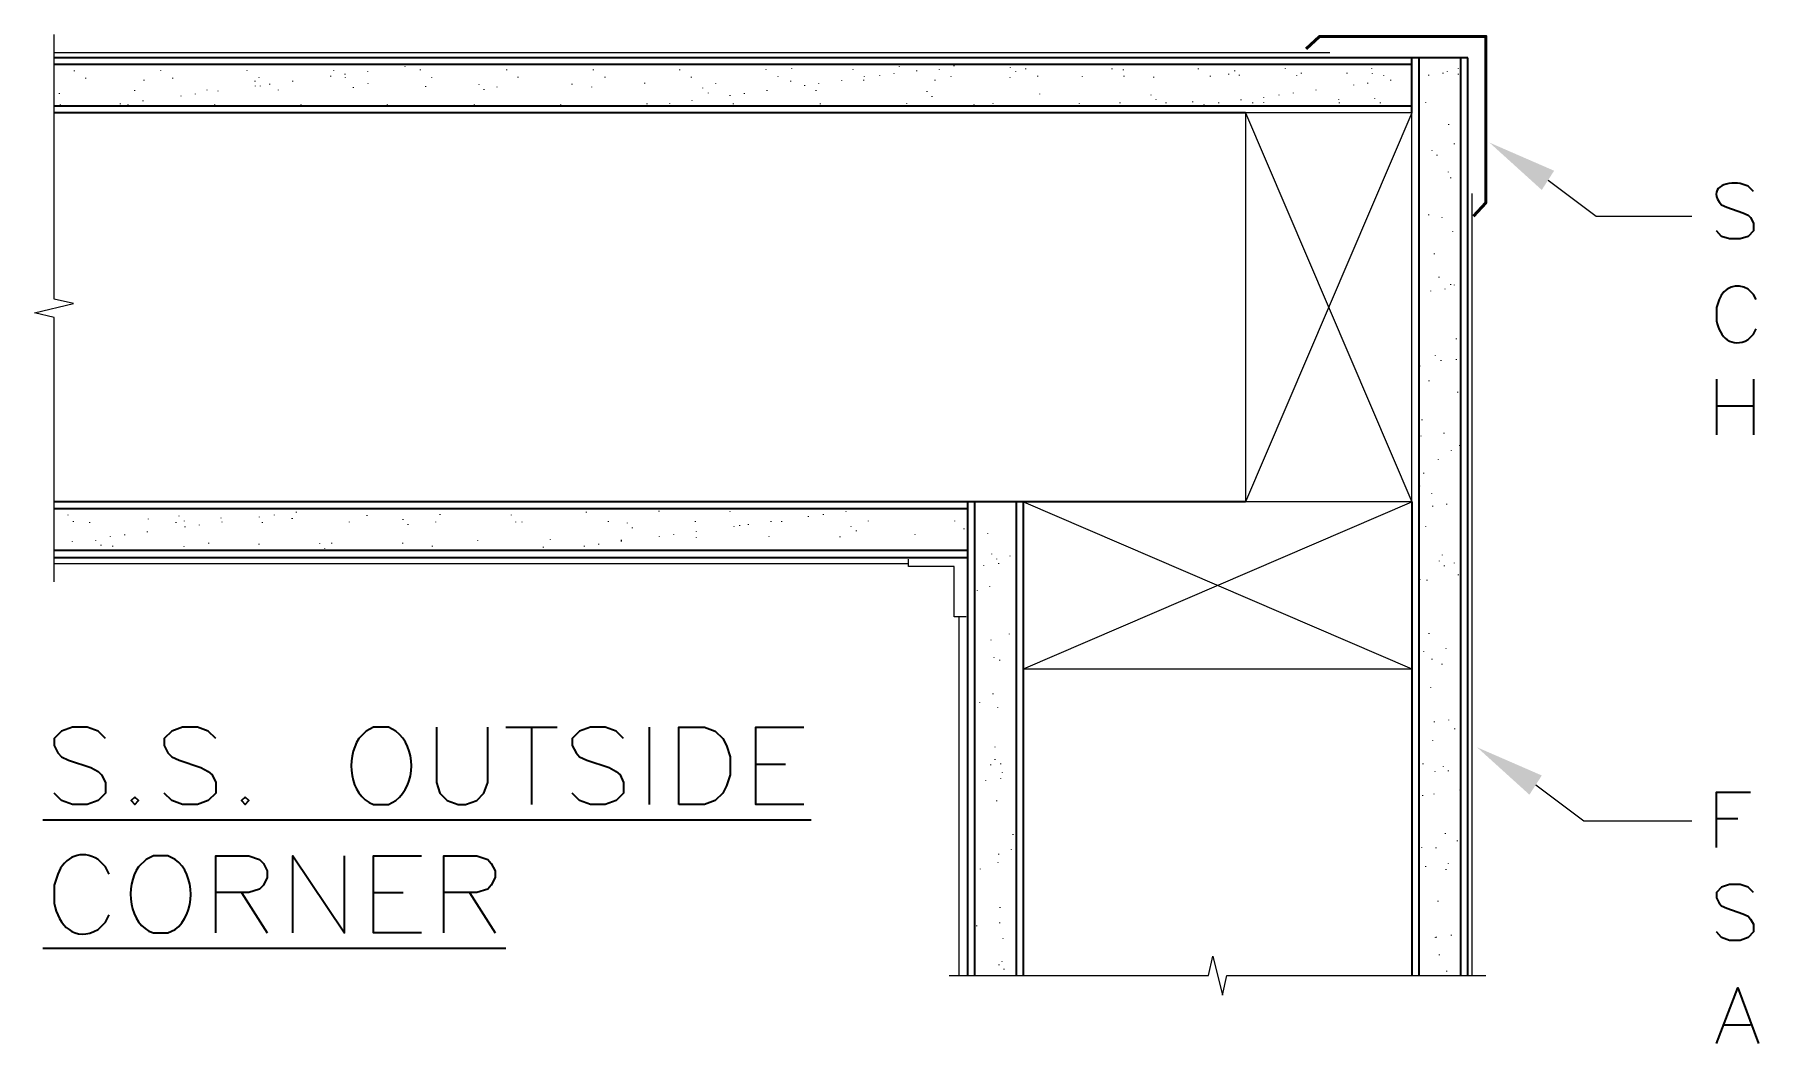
# Model space of a CAD drawing. Header units: inches. Extents: x 5 to 516, y -193 to 129.
# Drawn here: x 211.55 to 223.19, y -46.09 to -39.27 of the extents above; entities that cross this region are included whole.
import ezdxf

# ---------------------------------------------------------------- set-up
doc = ezdxf.new("R2010")
doc.units = ezdxf.units.IN
doc.header["$MEASUREMENT"] = 0
doc.layers.add('PDF3_Geometry', color=7, linetype='Continuous')
doc.layers.add('PDF3_Solid Fills', color=7, linetype='Continuous')

msp = doc.modelspace()

# ---------------------------------------------------------------- linework, layer by layer
at = {"layer": 'PDF3_Geometry', "lineweight": 15}
for points in [[(211.6850591, -42.9694295), (211.6850591, -41.1828774), (211.5517343, -41.1528793), (211.8150508, -41.0895501), (211.6850591, -41.0595519), (211.6850591, -39.2729998)], [(220.2978357, -39.3963283), (211.6850549, -39.3963283)], [(211.8217149, -39.5196521), (211.8217149, -39.5163189)], [(211.8983769, -39.5696502), (211.8983769, -39.5663171)], [(211.9750389, -39.4796563), (211.9750389, -39.4763231)], [(212.4050108, -39.5163157), (212.4050108, -39.5129826)], [(212.455009, -39.4796563), (212.455009, -39.4763231)], [(212.4850092, -39.5696502), (212.4850092, -39.5663171)], [(212.9883067, -39.5163157), (212.9883067, -39.5129826)], [(213.0683051, -39.5663138), (213.0683051, -39.5629807)], [(213.5516048, -39.5563115), (213.5516048, -39.5529784)], [(213.5716027, -39.5163157), (213.5716027, -39.5129826)], [(213.6482647, -39.5429796), (213.6482647, -39.5396464)], [(213.6516011, -39.5663138), (213.6516011, -39.5629807)], [(213.8015887, -39.5229817), (213.8015887, -39.5196485)], [(214.0549091, -39.4896518), (214.0549091, -39.4863187)], [(214.151569, -39.4763199), (214.151569, -39.4729868)], [(214.158235, -39.5129861), (214.158235, -39.509653)], [(214.234897, -39.5663138), (214.234897, -39.5629807)], [(214.7415309, -39.5129861), (214.7415309, -39.509653)], [(214.8181929, -39.5629843), (214.8181929, -39.5596511)], [(215.1515049, -39.4796563), (215.1515049, -39.4763231)], [(215.3248269, -39.5129861), (215.3248269, -39.509653)], [(215.4048185, -39.5629843), (215.4048185, -39.5596511)], [(215.9081228, -39.5129861), (215.9081228, -39.509653)], [(215.9881144, -39.5629843), (215.9881144, -39.5596511)], [(216.4914187, -39.5096497), (216.4914187, -39.5063166)], [(216.5714103, -39.5596479), (216.5714103, -39.5563148)], [(216.6647407, -39.5029838), (216.6647407, -39.4996506)], [(217.0780443, -39.5096497), (217.0780443, -39.5063166)], [(217.1547063, -39.5596479), (217.1547063, -39.5563148)], [(217.2580322, -39.5529819), (217.2580322, -39.5496488)], [(217.3546921, -39.53965), (217.3546921, -39.5363169)], [(217.3913583, -39.4896518), (217.3913583, -39.4863187)], [(217.5080161, -39.5196521), (217.5080161, -39.5163189)], [(217.6613402, -39.5096497), (217.6613402, -39.5063166)], [(217.7413386, -39.5596479), (217.7413386, -39.5563148)], [(217.7613365, -39.4863222), (217.7613365, -39.4829891)], [(218.1379806, -39.5663138), (218.1379806, -39.5629807)], [(218.1413102, -39.4963178), (218.1413102, -39.4929847)], [(218.1779765, -39.526318), (218.1779765, -39.5229849)], [(218.2446361, -39.5063201), (218.2446361, -39.502987)], [(218.3246345, -39.5563115), (218.3246345, -39.5529784)], [(218.6279462, -39.5596479), (218.6279462, -39.5563148)], [(218.8279321, -39.5063201), (218.8279321, -39.502987)], [(218.9045941, -39.5129861), (218.9045941, -39.509653)], [(218.9079305, -39.5563115), (218.9079305, -39.5529784)], [(219.1079163, -39.5629843), (219.1079163, -39.5596511)], [(219.411228, -39.5063201), (219.411228, -39.502987)], [(219.4912264, -39.5563115), (219.4912264, -39.5529784)], [(219.6145502, -39.5429796), (219.6145502, -39.5396464)], [(219.654546, -39.5196521), (219.654546, -39.5163189)], [(219.6878758, -39.5496523), (219.6878758, -39.5463192)], [(219.9978603, -39.5029838), (219.9978603, -39.4996506)], [(220.0745223, -39.5529819), (220.0745223, -39.5496488)], [(220.1045158, -39.5363204), (220.1045158, -39.5329873)], [(220.4145003, -39.5363204), (220.4145003, -39.5329873)], [(220.5811563, -39.5029838), (220.5811563, -39.4996506)], [(220.5844858, -39.53965), (220.5844858, -39.5363169)], [(220.6611479, -39.5529819), (220.6611479, -39.5496488)], [(220.9644596, -39.5496523), (220.9644596, -39.5463192)], [(221.0611263, -39.5363204), (221.0611263, -39.5329873)], [(221.0911198, -39.5229817), (221.0911198, -39.5196485)], [(221.1644522, -39.5029838), (221.1644522, -39.4996506)], [(221.1644522, -39.5429796), (221.1644522, -39.5396464)], [(211.7217253, -39.6729761), (211.7217253, -39.669643)], [(212.2283593, -39.6529782), (212.2283593, -39.6496451)], [(212.2916893, -39.5829822), (212.2916893, -39.579649)], [(212.5416733, -39.6896376), (212.5416733, -39.6863045)], [(212.6383332, -39.6763057), (212.6383332, -39.6729726)], [(212.7183249, -39.6496418), (212.7183249, -39.6463087)], [(212.7916573, -39.6563078), (212.7916573, -39.6529747)], [(213.0416413, -39.5896481), (213.0416413, -39.586315)], [(213.0449709, -39.622978), (213.0449709, -39.6196448)], [(213.0783007, -39.622978), (213.0783007, -39.6196448)], [(213.1416308, -39.609646), (213.1416308, -39.6063129)], [(213.1982949, -39.6496418), (213.1982949, -39.6463087)], [(213.2949548, -39.5896481), (213.2949548, -39.586315)], [(213.7049288, -39.6329803), (213.7049288, -39.6296472)], [(213.8049251, -39.6063097), (213.8049251, -39.6029765)], [(214.1949012, -39.6263076), (214.1949012, -39.6229744)], [(214.554877, -39.6129756), (214.554877, -39.6096425)], [(214.5882069, -39.6463122), (214.5882069, -39.6429791)], [(214.6748645, -39.6296439), (214.6748645, -39.6263108)], [(215.1814984, -39.609646), (215.1814984, -39.6063129)], [(215.3148245, -39.6296439), (215.3148245, -39.6263108)], [(215.6714708, -39.6029801), (215.6714708, -39.5996469)], [(216.0647764, -39.6363099), (216.0647764, -39.6329768)], [(216.1014426, -39.6696397), (216.1014426, -39.6663066)], [(216.1514408, -39.6063097), (216.1514408, -39.6029765)], [(216.2481007, -39.6863081), (216.2481007, -39.6829749)], [(216.3447607, -39.6729761), (216.3447607, -39.669643)], [(216.4980847, -39.6529782), (216.4980847, -39.6496451)], [(216.6580747, -39.5896481), (216.6580747, -39.586315)], [(216.7513983, -39.6196484), (216.7513983, -39.6163153)], [(216.8280603, -39.6529782), (216.8280603, -39.6496451)], [(216.8480582, -39.6063097), (216.8480582, -39.6029765)], [(217.0013822, -39.5863117), (217.0013822, -39.5829786)], [(217.1513767, -39.5829822), (217.1513767, -39.579649)], [(217.5780122, -39.6596442), (217.5780122, -39.6563111)], [(217.6113488, -39.692974), (217.6113488, -39.6896409)], [(217.6313399, -39.5829822), (217.6313399, -39.579649)], [(218.3379665, -39.6763057), (218.3379665, -39.6729726)], [(219.091248, -39.6829717), (219.091248, -39.6796386)], [(219.9545281, -39.6829717), (219.9545281, -39.6796386)], [(220.0511881, -39.6696397), (220.0511881, -39.6663066)], [(220.2045121, -39.6496418), (220.2045121, -39.6463087)], [(220.4578325, -39.616312), (220.4578325, -39.6129789)], [(220.5544924, -39.6029801), (220.5544924, -39.5996469)], [(220.7078164, -39.5829822), (220.7078164, -39.579649)], [(211.7283913, -39.7496381), (211.7283913, -39.746305)], [(212.0350326, -39.7563041), (212.0350326, -39.752971)], [(212.1316926, -39.7429722), (212.1316926, -39.739639)], [(212.1850271, -39.7496381), (212.1850271, -39.746305)], [(212.2850166, -39.7229675), (212.2850166, -39.7196344)], [(212.4783432, -39.7563041), (212.4783432, -39.752971)], [(212.768323, -39.7496381), (212.768323, -39.746305)], [(213.3516189, -39.7496381), (213.3516189, -39.746305)], [(213.9349149, -39.7463018), (213.9349149, -39.7429686)], [(214.5215404, -39.7463018), (214.5215404, -39.7429686)], [(215.1048364, -39.7463018), (215.1048364, -39.7429686)], [(215.6881323, -39.7429722), (215.6881323, -39.739639)], [(215.7414668, -39.7529677), (215.7414668, -39.7496346)], [(215.8414563, -39.7396358), (215.8414563, -39.7363027)], [(215.9914508, -39.7196379), (215.9914508, -39.7163048)], [(216.2714282, -39.7429722), (216.2714282, -39.739639)], [(216.8580605, -39.7429722), (216.8580605, -39.739639)], [(217.4413565, -39.7396358), (217.4413565, -39.7363027)], [(217.8946626, -39.7496381), (217.8946626, -39.746305)], [(218.0246524, -39.7396358), (218.0246524, -39.7363027)], [(218.3746327, -39.7529677), (218.3746327, -39.7496346)], [(218.6079483, -39.7396358), (218.6079483, -39.7363027)], [(218.8812598, -39.7363062), (218.8812598, -39.7329731)], [(219.1245846, -39.7129719), (219.1245846, -39.7096388)], [(219.1912443, -39.7363062), (219.1912443, -39.7329731)], [(219.3712322, -39.7296402), (219.3712322, -39.7263071)], [(219.4478942, -39.7496381), (219.4478942, -39.746305)], [(219.5478837, -39.7363062), (219.5478837, -39.7329731)], [(219.6978782, -39.7163083), (219.6978782, -39.7129752)], [(219.7778766, -39.7363062), (219.7778766, -39.7329731)], [(219.8512022, -39.69964), (219.8512022, -39.6963069)], [(219.8512022, -39.7329698), (219.8512022, -39.7296367)], [(220.3578361, -39.7129719), (220.3578361, -39.7096388)], [(220.3611725, -39.7363062), (220.3611725, -39.7329731)], [(220.6011542, -39.706306), (220.6011542, -39.7029728)], [(220.6378204, -39.7363062), (220.6378204, -39.7329731)], [(220.8478018, -39.706306), (220.8478018, -39.7029728)], [(220.9444685, -39.7329698), (220.9444685, -39.7296367)], [(221.1011221, -39.8829643), (221.1011221, -39.8796312)], [(221.1377883, -40.012954), (221.1377883, -40.0096209)], [(220.9877939, -40.0596158), (220.9877939, -40.0562827)], [(221.0211237, -40.0896161), (221.0211237, -40.0862829)], [(221.0977857, -40.2029443), (221.0977857, -40.1996112)], [(221.114454, -40.2429401), (221.114454, -40.239607)], [(221.7710756, -40.2562721), (222.0943882, -40.4995898), (222.7410134, -40.4995898)], [(221.2544461, -40.346266), (221.2544461, -45.6259276)], [(220.9644596, -40.4929241), (220.9644596, -40.489591)], [(220.9011363, -40.5295835), (220.9011363, -40.5262504)], [(221.0544603, -40.5095856), (221.0544603, -40.5062525)], [(221.127786, -40.6062455), (221.127786, -40.6029124)], [(221.0044622, -40.75624), (221.0044622, -40.7529069)], [(221.0344556, -40.9128936), (221.0344556, -40.9095605)], [(221.114454, -40.9628918), (221.114454, -40.9595587)], [(221.1377883, -40.9662282), (221.1377883, -40.962895)], [(220.9777983, -41.006224), (220.9777983, -41.0028908)], [(221.0744582, -40.992892), (221.0744582, -40.9895589)], [(221.1511203, -41.3295336), (221.1511203, -41.3262005)], [(220.9078022, -41.5128579), (220.9078022, -41.5095248)], [(221.0111281, -41.4428618), (221.0111281, -41.4395287)], [(221.0477876, -41.4761917), (221.0477876, -41.4728585)], [(221.1511203, -41.4695257), (221.1511203, -41.4661926)], [(220.967796, -41.6128474), (220.967796, -41.6095143)], [(221.1611158, -41.6895094), (221.1611158, -41.6861763)], [(220.9211342, -41.8761633), (220.9211342, -41.8728302)], [(220.9144682, -41.986162), (220.9144682, -41.9828288)], [(221.0677923, -41.966164), (221.0677923, -41.9628309)], [(221.1177836, -42.0828219), (221.1177836, -42.0794888)], [(221.1744477, -42.049492), (221.1744477, -42.0461589)], [(220.9311297, -42.2361459), (220.9311297, -42.2328128)], [(221.031126, -42.1428156), (221.031126, -42.1394825)], [(220.9044659, -42.3228035), (220.9044659, -42.3194704)], [(216.7547346, -42.4794639), (216.7547346, -42.4761308)], [(220.9844643, -42.3728017), (220.9844643, -42.3694685)], [(220.9911302, -42.4594592), (220.9911302, -42.4561261)], [(221.0877902, -42.4461273), (221.0877902, -42.4427942)], [(211.7783895, -42.5194597), (211.7783895, -42.5161266)], [(211.8150489, -42.5627919), (211.8150489, -42.5594588)], [(211.9250408, -42.5694579), (211.9250408, -42.5661248)], [(212.3216828, -42.5461236), (212.3216828, -42.5427905)], [(212.5083367, -42.5694579), (212.5083367, -42.5661248)], [(212.5283414, -42.5261257), (212.5283414, -42.5227926)], [(212.5650008, -42.5594555), (212.5650008, -42.5561224)], [(212.5683372, -42.5994514), (212.5683372, -42.5961182)], [(212.6649971, -42.5861194), (212.6649971, -42.5827863)], [(212.8116552, -42.5394576), (212.8116552, -42.5361245)], [(212.8183212, -42.5661215), (212.8183212, -42.5627884)], [(213.0716347, -42.5327917), (213.0716347, -42.5294586)], [(213.0916326, -42.5694579), (213.0916326, -42.5661248)], [(213.171631, -42.5194597), (213.171631, -42.5161266)], [(213.3216187, -42.4994618), (213.3216187, -42.4961287)], [(213.6782649, -42.5661215), (213.6782649, -42.5627884)], [(213.7982524, -42.5227893), (213.7982524, -42.5194562)], [(214.0415772, -42.54946), (214.0415772, -42.5461269)], [(214.074907, -42.5827898), (214.074907, -42.5794567)], [(214.2615609, -42.5661215), (214.2615609, -42.5627884)], [(214.2915611, -42.5161234), (214.2915611, -42.5127902)], [(214.7715244, -42.5194597), (214.7715244, -42.5161266)], [(214.8015246, -42.5661215), (214.8015246, -42.5627884)], [(214.8448568, -42.5661215), (214.8448568, -42.5627884)], [(215.2781651, -42.4994618), (215.2781651, -42.4961287)], [(215.4281528, -42.5627919), (215.4281528, -42.5594588)], [(215.5548129, -42.5727875), (215.5548129, -42.5694544)], [(215.7681307, -42.4927959), (215.7681307, -42.4894627)], [(216.0147783, -42.5627919), (216.0147783, -42.5594588)], [(216.2481007, -42.4961255), (216.2481007, -42.4927923)], [(216.2747646, -42.5961218), (216.2747646, -42.5927886)], [(216.3147604, -42.5894558), (216.3147604, -42.5861227)], [(216.3714245, -42.5827898), (216.3714245, -42.5794567)], [(216.5247486, -42.5627919), (216.5247486, -42.5594588)], [(216.5980742, -42.5627919), (216.5980742, -42.5594588)], [(216.7780689, -42.5294553), (216.7780689, -42.5261222)], [(216.8780584, -42.5161234), (216.8780584, -42.5127902)], [(217.0313825, -42.4961255), (217.0313825, -42.4927923)], [(217.0647123, -42.5961218), (217.0647123, -42.5927886)], [(217.1813702, -42.5594555), (217.1813702, -42.5561224)], [(217.7646661, -42.5594555), (217.7646661, -42.5561224)], [(220.9444685, -42.5961218), (220.9444685, -42.5927886)], [(211.8083829, -42.6994477), (211.8083829, -42.6961145)], [(211.9650366, -42.6927817), (211.9650366, -42.6894486)], [(212.0650329, -42.6627814), (212.0650329, -42.6594483)], [(212.1616928, -42.6527859), (212.1616928, -42.6494528)], [(212.3150168, -42.632788), (212.3150168, -42.6294549)], [(212.7283272, -42.7094432), (212.7283272, -42.7061101)], [(213.0683051, -42.716116), (213.0683051, -42.7127828)], [(213.4782791, -42.7127796), (213.4782791, -42.7094465)], [(213.5582707, -42.7094432), (213.5582707, -42.7061101)], [(214.0382408, -42.7094432), (214.0382408, -42.7061101)], [(214.5448747, -42.6927817), (214.5448747, -42.6894486)], [(215.0348403, -42.6861157), (215.0348403, -42.6827826)], [(215.3614931, -42.716116), (215.3614931, -42.7127828)], [(215.5148103, -42.6894453), (215.5148103, -42.6861122)], [(215.5148103, -42.6961113), (215.5148103, -42.6927782)], [(215.5881428, -42.6061173), (215.5881428, -42.6027842)], [(215.7714603, -42.6627814), (215.7714603, -42.6594483)], [(215.8681202, -42.6494495), (215.8681202, -42.6461164)], [(216.0214443, -42.6294516), (216.0214443, -42.6261185)], [(216.0214443, -42.6694474), (216.0214443, -42.6661143)], [(216.5114166, -42.6627814), (216.5114166, -42.6594483)], [(216.9913867, -42.6661178), (216.9913867, -42.6627847)], [(217.1013785, -42.6261152), (217.1013785, -42.6227821)], [(217.4980206, -42.6494495), (217.4980206, -42.6461164)], [(217.8279962, -42.6127833), (217.8279962, -42.6094502)], [(217.9879862, -42.6427835), (217.9879862, -42.6394504)], [(212.0017028, -42.7227752), (212.0017028, -42.719442)], [(212.0817012, -42.7294479), (212.0817012, -42.7261148)], [(212.5616712, -42.7327775), (212.5616712, -42.7294444)], [(213.511609, -42.7461094), (213.511609, -42.7427763)], [(214.2382266, -42.7294479), (214.2382266, -42.7261148)], [(214.9881785, -42.7361139), (214.9881785, -42.7327808)], [(215.2648264, -42.7294479), (215.2648264, -42.7261148)], [(215.7514624, -42.7527754), (215.7514624, -42.7494423)], [(217.8413281, -43.2060816), (217.7613332, -43.2060816), (217.7613332, -42.8661034), (217.4513531, -42.8661034), (217.4513531, -42.8161066)], [(218.0146501, -42.7827756), (218.0146501, -42.7794425)], [(218.0479799, -42.8161055), (218.0479799, -42.8127724)], [(218.1379806, -42.7961076), (218.1379806, -42.7927745)], [(221.037792, -42.8294374), (221.037792, -42.8261043)], [(221.0577899, -42.7894416), (221.0577899, -42.7861085)], [(217.451352, -42.8461057), (211.6850549, -42.8461057)], [(217.9613223, -42.8594377), (217.9613223, -42.8561046)], [(218.0613186, -42.8461057), (218.0613186, -42.8427726)], [(221.0711219, -42.8627673), (221.0711219, -42.8594341)], [(221.1377883, -42.8427694), (221.1377883, -42.8394362)], [(221.1644522, -42.9227678), (221.1644522, -42.9194346)], [(217.9179901, -43.0294232), (217.9179901, -43.0260901)], [(218.0013181, -43.0027594), (218.0013181, -42.9994263)], [(220.9078022, -42.9560976), (220.9078022, -42.9527645)], [(220.954464, -42.9594272), (220.954464, -42.9560941)], [(217.7913367, -43.2060816), (217.7913367, -45.6259265)], [(218.0113205, -43.3627352), (218.0113205, -43.3594021)], [(218.1346443, -43.3227394), (218.1346443, -43.3194063)], [(220.967796, -43.3194098), (220.967796, -43.3160767)], [(218.0313184, -43.4827294), (218.0313184, -43.4793963)], [(218.0679846, -43.4993977), (218.0679846, -43.4960646)], [(220.9311297, -43.4393972), (220.9311297, -43.4360641)], [(220.9877939, -43.4927318), (220.9877939, -43.4893986)], [(221.0544603, -43.5260616), (221.0544603, -43.5227285)], [(221.0811242, -43.4193993), (221.0811242, -43.4160662)], [(218.0246524, -43.7260474), (218.0246524, -43.7227143)], [(220.9777983, -43.6827152), (220.9777983, -43.6793821)], [(217.9013286, -43.8393757), (217.9013286, -43.8360425)], [(217.9346584, -43.7860479), (217.9346584, -43.7827148)], [(218.0546527, -43.8193778), (218.0546527, -43.8160446)], [(221.0044622, -43.9160377), (221.0044622, -43.9127046)], [(221.1011221, -43.9027057), (221.1011221, -43.8993726)], [(221.1411179, -43.9626995), (221.1411179, -43.9593663)], [(218.0379843, -44.0860233), (218.0379843, -44.0826901)], [(220.9911302, -44.0426911), (220.9911302, -44.039358)], [(218.0079841, -44.2060175), (218.0079841, -44.2026843)], [(218.0379843, -44.1693512), (218.0379843, -44.1660181)], [(218.0746506, -44.1993515), (218.0746506, -44.1960184)], [(220.9278001, -44.1993515), (220.9278001, -44.1960184)], [(221.0644559, -44.2160198), (221.0644559, -44.2126867)], [(217.9746543, -44.3126797), (217.9746543, -44.3093466)], [(218.0746506, -44.2993478), (218.0746506, -44.2960147)], [(218.0879825, -44.2560156), (218.0879825, -44.2526825)], [(221.0077918, -44.2493496), (221.0077918, -44.2460165)], [(221.0977857, -44.2460133), (221.0977857, -44.2426801)], [(221.6877476, -44.3393436), (222.0110602, -44.5826613), (222.7410134, -44.5826613)], [(218.0479799, -44.4493355), (218.0479799, -44.4460023)], [(220.9244638, -44.4126693), (220.9244638, -44.4093361)], [(221.0011258, -44.4026737), (221.0011258, -44.3993406)], [(221.1777841, -44.376003), (221.1777841, -44.3726699)], [(218.1579785, -44.6759852), (218.1579785, -44.672652)], [(221.0777878, -44.6693192), (221.0777878, -44.6659861)], [(218.0613186, -44.8093113), (218.0613186, -44.8059782)], [(218.1479762, -44.7759815), (218.1479762, -44.7726483)], [(220.9177978, -44.7626495), (220.9177978, -44.7593164)], [(221.0144577, -44.7659791), (221.0144577, -44.762646)], [(221.1577862, -44.7193173), (221.1577862, -44.7159842)], [(217.937988, -44.9093076), (217.937988, -44.9059745)], [(218.0579822, -44.8659754), (218.0579822, -44.8626423)], [(220.9444685, -44.8926393), (220.9444685, -44.8893062)], [(221.0811242, -44.9126372), (221.0811242, -44.9093041)], [(221.0977857, -44.8726414), (221.0977857, -44.8693083)], [(221.0277965, -45.125955), (221.0277965, -45.1226218)], [(218.0679846, -45.272613), (218.0679846, -45.2692799)], [(218.0713142, -45.1692871), (218.0713142, -45.165954)], [(217.9146605, -45.2926109), (217.9146605, -45.2892778)], [(218.0913121, -45.3792753), (218.0913121, -45.3759422)], [(221.0111281, -45.3726093), (221.0111281, -45.3692762)], [(221.0177941, -45.3692797), (221.0177941, -45.3659466)], [(221.1177836, -45.355941), (221.1177836, -45.3526079)], [(217.7280067, -45.6259229), (219.4778945, -45.6259229), (219.5078926, -45.4959312), (219.5712218, -45.7592477), (219.6012199, -45.6259229), (221.3511078, -45.6259229)], [(220.9011363, -45.4292735), (220.9011363, -45.4259403)], [(221.037792, -45.4892672), (221.037792, -45.485934)], [(218.0646482, -45.5559268), (218.0646482, -45.5525937)], [(218.0846461, -45.5325993), (218.0846461, -45.5292662)], [(218.0979781, -45.5859271), (218.0979781, -45.582594)], [(221.0877902, -45.599259), (221.0877902, -45.5959259)]]:
    msp.add_lwpolyline(points, dxfattribs=at)
at = {"layer": 'PDF3_Geometry', "lineweight": 50}
msp.add_lwpolyline([(221.2677781, -40.499592), (221.3511061, -40.4095977), (221.3511061, -39.2863364), (220.2278448, -39.2863364), (220.1378505, -39.3696644)], dxfattribs=at)
at = {"layer": 'PDF3_Geometry', "lineweight": 35}
for points in [[(221.2277823, -39.4296581), (211.6850608, -39.4296581)], [(220.8511381, -39.8029659), (220.8511381, -39.4296565)], [(220.8977999, -39.4296581), (220.8977999, -45.6259276)], [(221.1811137, -45.6259229), (221.1811137, -39.4296534)], [(221.2277823, -45.6259229), (221.2277823, -39.4296534)], [(220.8511381, -39.4763199), (211.6850591, -39.4763199)], [(220.8511381, -39.7563041), (211.6850591, -39.7563041)], [(219.7278784, -39.8029659), (211.6850608, -39.8029659)], [(223.157658, -40.3329341), (223.1209937, -40.2962698), (223.0676638, -40.2796042)], [(222.9410052, -40.4229283), (222.9776695, -40.4395939), (223.0843294, -40.4762582), (223.1209937, -40.4929238), (223.1376593, -40.5095894), (223.157658, -40.5462537), (223.157658, -40.5995836), (223.1209937, -40.636248), (223.0676638, -40.6529136), (222.9943351, -40.6529136), (222.9410052, -40.636248), (222.907674, -40.5995836)], [(222.9243356, -41.0628881), (222.90767, -41.116218), (222.90767, -41.2062122)], [(223.1743195, -41.0628881), (223.1576539, -41.0295569), (223.1209896, -40.9928926)], [(223.1209896, -41.3328708), (223.1576539, -41.2962065), (223.1743195, -41.2595421)], [(222.907674, -41.5995155), (222.907674, -41.976158)], [(223.157658, -41.5995155), (223.157658, -41.976158)], [(222.907674, -41.7795034), (223.157658, -41.7795034)], [(217.8513305, -42.4761276), (211.6850591, -42.4761276)], [(219.7278784, -42.4294658), (211.6850608, -42.4294658)], [(217.8513305, -42.4294658), (217.8513305, -45.6259276)], [(217.8979922, -42.4294658), (217.8979922, -45.6259276)], [(218.181306, -45.6259229), (218.181306, -42.4294611)], [(218.2279746, -45.6259229), (218.2279746, -42.4294611)], [(220.8511381, -42.4294658), (220.8511381, -45.6259276)], [(217.8513305, -42.7561118), (211.6850591, -42.7561118)], [(217.8513305, -42.8061031), (211.6850591, -42.8061031)], [(212.031703, -44.0260295), (211.9817062, -43.9760327), (211.9083776, -43.9493678), (211.808384, -43.9493678), (211.7350554, -43.9760327), (211.6850586, -44.0260295), (211.6850586, -44.0726932), (211.7083904, -44.12269), (211.7350554, -44.149355), (211.7817191, -44.1726868), (211.9317094, -44.2226836), (211.9817062, -44.2493486), (212.0050381, -44.2726804), (212.031703, -44.3226772), (212.031703, -44.3960058), (211.9817062, -44.4460026), (211.9083776, -44.4726676), (211.808384, -44.4726676), (211.7350554, -44.4460026), (211.6850586, -44.3960058)], [(212.774989, -44.0260295), (212.7249922, -43.9760327), (212.6516636, -43.9493678), (212.55167, -43.9493678), (212.4783413, -43.9760327), (212.4283445, -44.0260295), (212.4283445, -44.0726932), (212.4516764, -44.12269), (212.4783413, -44.149355), (212.5283381, -44.1726868), (212.6749954, -44.2226836), (212.7249922, -44.2493486), (212.7516571, -44.2726804), (212.774989, -44.3226772), (212.774989, -44.3960058), (212.7249922, -44.4460026), (212.6516636, -44.4726676), (212.55167, -44.4726676), (212.4783413, -44.4460026), (212.4283445, -44.3960058)], [(213.9915749, -43.9760325), (213.9415781, -43.9493675), (213.8415846, -43.9493675), (213.7915878, -43.9760325), (213.741591, -44.0260293)], [(214.2648905, -43.9493675), (214.2648905, -44.3226769), (214.2882223, -44.3960056), (214.3382191, -44.4460023), (214.4115477, -44.4726673), (214.4615445, -44.4726673), (214.5382063, -44.4460023), (214.58487, -44.3960056), (214.6115349, -44.3226769), (214.6115349, -43.9493675)], [(214.734865, -43.9493675), (215.0815094, -43.9493675)], [(214.9081869, -43.9493675), (214.9081869, -44.4726673)], [(215.5281491, -44.0260295), (215.4781523, -43.9760327), (215.4048236, -43.9493678), (215.30483, -43.9493678), (215.2315014, -43.9760327), (215.1815046, -44.0260295), (215.1815046, -44.0726932), (215.2081696, -44.12269), (215.2315014, -44.149355), (215.2814982, -44.1726868), (215.4314886, -44.2226836), (215.4781523, -44.2493486), (215.5048172, -44.2726804), (215.5281491, -44.3226772), (215.5281491, -44.3960058), (215.4781523, -44.4460026), (215.4048236, -44.4726676), (215.30483, -44.4726676), (215.2315014, -44.4460026), (215.1815046, -44.3960058)], [(215.7014642, -43.9493675), (215.7014642, -44.4726673)], [(216.7447353, -44.472663), (216.4214227, -44.472663), (216.4214227, -43.9493632), (216.7447353, -43.9493632)], [(216.4214227, -44.1993515), (216.6214099, -44.1993515)], [(213.8415846, -44.4726673), (213.9415781, -44.4726673), (213.9915749, -44.4460023)], [(222.907674, -44.7626495), (222.907674, -44.3893401), (223.1376593, -44.3893401)], [(211.6083971, -44.5759956), (216.7947313, -44.5759956)], [(222.907674, -44.5659933), (223.0509982, -44.5659933)], [(212.0550373, -44.9426374), (212.0317055, -44.8926406), (211.9817087, -44.8426439)], [(212.5016699, -44.8426455), (212.4516731, -44.8193136), (212.3550127, -44.8193136), (212.3050159, -44.8426455), (212.2550191, -44.8926423)], [(212.774989, -45.3392795), (212.774989, -44.8193128), (212.998308, -44.8193128), (213.0716366, -44.8426447), (213.0983016, -44.8693096), (213.1216334, -44.9193064), (213.1216334, -44.9659701), (213.0983016, -45.0159669), (213.0716366, -45.0426318), (212.998308, -45.0659637), (212.774989, -45.0659637)], [(213.2949548, -45.3392795), (213.2949548, -44.8193128), (213.6449324, -45.3392795), (213.6449324, -44.8193128)], [(214.1648972, -45.3392795), (213.8415846, -45.3392795), (213.8415846, -44.8193128), (214.1648972, -44.8193128)], [(214.3148886, -45.3392795), (214.3148886, -44.8193128), (214.5382076, -44.8193128), (214.6115363, -44.8426447), (214.6348681, -44.8693096), (214.6615331, -44.9193064), (214.6615331, -44.9659701), (214.6348681, -45.0159669), (214.6115363, -45.0426318), (214.5382076, -45.0659637), (214.3148886, -45.0659637)], [(211.7083929, -44.9426374), (211.685061, -45.0159661), (211.685061, -45.1392915)], [(223.157658, -45.0659612), (223.1209937, -45.0292969), (223.0676638, -45.0126313), (222.9943351, -45.0126313), (222.9410052, -45.0292969), (222.907674, -45.0659612), (222.907674, -45.1026256), (222.9243396, -45.1392899), (222.9410052, -45.1559555), (222.9776695, -45.1726211), (223.0843294, -45.2092854), (223.1209937, -45.225951), (223.1376593, -45.2459497), (223.157658, -45.2792809), (223.157658, -45.3326108), (223.1209937, -45.3692751), (223.0676638, -45.3892738), (222.9943351, -45.3892738), (222.9410052, -45.3692751), (222.907674, -45.3326108)], [(212.9483109, -45.0659612), (213.1216332, -45.3392771)], [(213.8415846, -45.0659612), (214.0415717, -45.0659612)], [(214.4882106, -45.0659612), (214.6615328, -45.3392771)], [(211.9817087, -45.3159468), (212.0317055, -45.26595), (212.0550373, -45.2159533)], [(212.3550127, -45.3392803), (212.4516731, -45.3392803), (212.5016699, -45.3159485)], [(211.6083971, -45.4426054), (214.7348633, -45.4426054)], [(222.907674, -46.085895), (223.0509982, -45.7092525), (223.1909892, -46.085895)], [(222.9610018, -45.9592349), (223.1376571, -45.9592349)]]:
    msp.add_lwpolyline(points, dxfattribs=at)
at = {"layer": 'PDF3_Geometry', "lineweight": 9}
for points in [[(220.8511381, -39.8029659), (219.7278769, -42.4294641)], [(220.8511381, -42.4294658), (220.8511381, -39.8029676), (219.7278769, -39.8029676), (219.7278769, -42.4294658)], [(219.7278784, -39.8029659), (220.8511397, -42.4294641), (219.7278784, -42.4294641)], [(218.2279746, -43.5560551), (220.8511398, -42.4294606)], [(218.2279746, -42.4294658), (220.8511398, -43.5560603)]]:
    msp.add_lwpolyline(points, dxfattribs=at)
msp.add_lwpolyline([(220.8511381, -43.5560551), (220.8511381, -42.4294606), (218.2279729, -42.4294606), (218.2279729, -43.5560551)], close=True, dxfattribs=at)
at = {"layer": 'PDF3_Geometry', "lineweight": 15}
msp.add_lwpolyline([(213.2916252, -42.5394541), (213.2916252, -42.5427872)], close=True, dxfattribs=at)
at = {"layer": 'PDF3_Geometry', "lineweight": 35}
for points in [[(215.9014568, -44.472663), (215.9014568, -43.9493632), (216.074779, -43.9493632), (216.1481077, -43.9760281), (216.1981045, -44.0260249), (216.2247694, -44.0726886), (216.2481013, -44.1493504), (216.2481013, -44.2726758), (216.2247694, -44.3460044), (216.1981045, -44.3960012), (216.1481077, -44.445998), (216.074779, -44.472663)], [(212.2283593, -44.4226716), (212.2050274, -44.4460034), (212.2283593, -44.4726684), (212.2550242, -44.4460034)], [(212.9749748, -44.4226716), (212.9483098, -44.4460034), (212.9749748, -44.4726684), (212.9983066, -44.4460034)]]:
    msp.add_lwpolyline(points, close=True, dxfattribs=at)
for points in [[(223.0676638, -40.2796042), (222.9662814, -40.2636052), (222.8428448, -40.3132687), (222.9410052, -40.4229283)], [(223.1209896, -40.9928926), (223.0461611, -40.9450068), (222.9526671, -40.9806156), (222.9243356, -41.0628881)], [(222.90767, -41.2062122), (222.9266132, -41.3177606), (223.0110522, -41.3942557), (223.1209896, -41.3328708)], [(213.9915749, -44.4460023), (214.1302883, -44.3341206), (214.1325103, -44.0874142), (213.9915749, -43.9760325)], [(213.741591, -44.0260293), (213.6543743, -44.1647982), (213.6722621, -44.4051716), (213.8415846, -44.4726673)], [(211.9817087, -44.8426439), (211.8704936, -44.7736483), (211.7533344, -44.8250339), (211.7083929, -44.9426374)], [(212.2550191, -44.8926423), (212.1613028, -45.0214673), (212.1848013, -45.2849505), (212.3550127, -45.3392803)], [(212.5016699, -45.3159485), (212.6413832, -45.2126773), (212.6421054, -44.9459722), (212.5016699, -44.8426455)], [(211.685061, -45.1392915), (211.7101705, -45.2865598), (211.8271075, -45.4066632), (211.9817087, -45.3159468)]]:
    msp.add_open_spline(points, degree=3, dxfattribs=at)
at = {"layer": 'PDF3_Solid Fills', "lineweight": 15, "transparency": 33554559}
for points in [[(221.3744404, -40.0029517), (221.811079, -40.1929395), (221.727751, -40.3229312)], [(221.2911124, -44.0860233), (221.727751, -44.2760111), (221.644423, -44.4060027)]]:
    msp.add_solid(points, dxfattribs=at)

doc.saveas('drawing.dxf')
